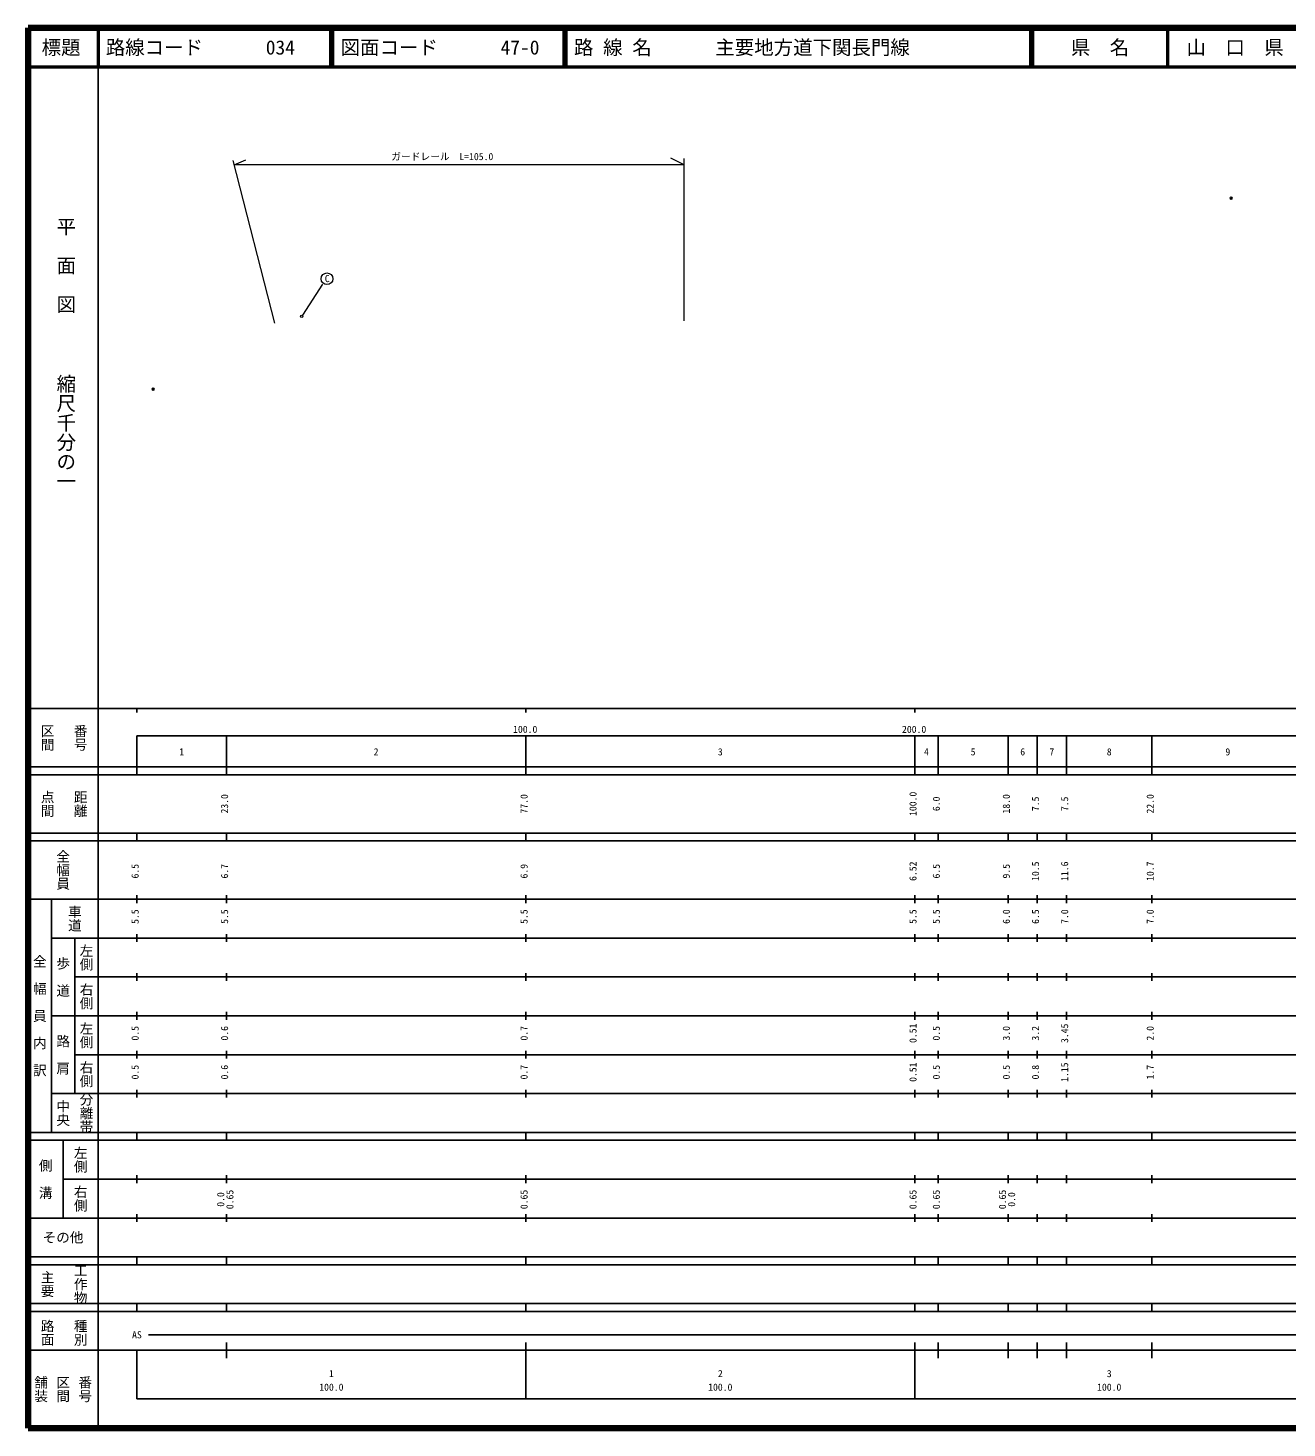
# Model space of a CAD drawing. Units: millimetres on the paper, with parts at other scales. Extents: x 40 to 680, y 20 to 380.
# Drawn here: x 40 to 363.7, y 20 to 380 of the extents above; entities that cross this region are included whole.
import ezdxf
from ezdxf.enums import TextEntityAlignment as Align

# ---------------------------------------------------------------- set-up
doc = ezdxf.new("R2010")
doc.units = ezdxf.units.MM
doc.header["$PDMODE"] = 32
doc.header["$PDSIZE"] = 0.5
for name, color, linetype, lineweight in [('M-BGD', 7, 'Continuous', 13), ('M-BGD-HTXT', 7, 'Continuous', 25), ('M-BGD-RSTR', 7, 'Continuous', 13), ('M-TTL', 2, 'Continuous', 140), ('M-TTL-LINE', 7, 'Continuous', 50)]:
    doc.layers.add(name, color=color, linetype=linetype, lineweight=lineweight)
doc.layers.add('M-BGD-EXST', color=6, linetype='Continuous')
doc.layers.add('M-TTL-TXT', color=7, linetype='Continuous')
doc.styles.add('@ＭＳ ゴシック', font='')
doc.styles.add('ＭＳ ゴシック', font='')
doc.styles.get('@ＭＳ ゴシック').set_extended_font_data('@MS Gothic')
doc.styles.get('ＭＳ ゴシック').set_extended_font_data('MS Gothic')

msp = doc.modelspace()

# ---------------------------------------------------------------- linework, layer by layer
at = {"layer": 'M-BGD'}
msp.add_circle((110.402, 305.86), 0.3, dxfattribs=at)
at = {"layer": 'M-BGD-EXST'}
for p in [(349.384, 336.218), (72.187, 287.101)]:
    msp.add_point(p, dxfattribs=at)
at = {"layer": 'M-BGD-HTXT'}
for p, q in [((58, 370), (58, 20)), ((40, 205), (579, 205)), ((68, 205), (68, 204)), ((168, 205), (168, 204)), ((268, 205), (268, 204)), ((68, 198), (579, 198)), ((68, 198), (68, 188)), ((91, 188), (91, 198)), ((168, 188), (168, 198)), ((268, 188), (268, 198)), ((274, 188), (274, 198)), ((292, 188), (292, 198)), ((299.5, 188), (299.5, 198)), ((307, 188), (307, 198)), ((329, 188), (329, 198)), ((40, 190), (579, 190)), ((40, 188), (579, 188)), ((40, 173), (579, 173)), ((68, 171), (68, 173)), ((91, 171), (91, 173)), ((168, 171), (168, 173)), ((268, 171), (268, 173)), ((274, 171), (274, 173)), ((292, 171), (292, 173)), ((299.5, 171), (299.5, 173)), ((307, 171), (307, 173)), ((329, 171), (329, 173)), ((40, 171), (579, 171)), ((40, 156), (579, 156)), ((46, 96), (46, 156)), ((68, 155), (68, 157)), ((91, 155), (91, 157)), ((168, 155), (168, 157)), ((268, 155), (268, 157)), ((274, 155), (274, 157)), ((292, 155), (292, 157)), ((299.5, 155), (299.5, 157)), ((307, 155), (307, 157)), ((329, 155), (329, 157)), ((46, 146), (579, 146)), ((52, 146), (52, 106)), ((68, 145), (68, 147)), ((91, 145), (91, 147)), ((168, 145), (168, 147)), ((268, 145), (268, 147)), ((274, 145), (274, 147)), ((292, 145), (292, 147)), ((299.5, 145), (299.5, 147)), ((307, 145), (307, 147)), ((329, 145), (329, 147)), ((68, 135), (68, 137)), ((91, 135), (91, 137)), ((168, 135), (168, 137)), ((268, 135), (268, 137)), ((274, 135), (274, 137)), ((292, 135), (292, 137)), ((299.5, 135), (299.5, 137)), ((307, 135), (307, 137)), ((329, 135), (329, 137)), ((52, 136), (579, 136)), ((46, 126), (579, 126)), ((68, 125), (68, 127)), ((91, 125), (91, 127)), ((168, 125), (168, 127)), ((268, 125), (268, 127)), ((274, 125), (274, 127)), ((292, 125), (292, 127)), ((299.5, 125), (299.5, 127)), ((307, 125), (307, 127)), ((329, 125), (329, 127)), ((52, 116), (579, 116)), ((68, 115), (68, 117)), ((91, 115), (91, 117)), ((168, 115), (168, 117)), ((268, 115), (268, 117)), ((274, 115), (274, 117)), ((292, 115), (292, 117)), ((299.5, 115), (299.5, 117)), ((307, 115), (307, 117)), ((329, 115), (329, 117)), ((46, 106), (579, 106)), ((68, 105), (68, 107)), ((91, 105), (91, 107)), ((168, 105), (168, 107)), ((268, 105), (268, 107)), ((274, 105), (274, 107)), ((292, 105), (292, 107)), ((299.5, 105), (299.5, 107)), ((307, 105), (307, 107)), ((329, 105), (329, 107)), ((40, 96), (579, 96)), ((40, 94), (579, 94)), ((49, 94), (49, 74)), ((68, 94), (68, 96)), ((91, 94), (91, 96)), ((168, 94), (168, 96)), ((268, 94), (268, 96)), ((274, 94), (274, 96)), ((292, 94), (292, 96)), ((299.5, 94), (299.5, 96)), ((307, 94), (307, 96)), ((329, 94), (329, 96)), ((49, 84), (579, 84)), ((68, 83), (68, 85)), ((91, 83), (91, 85)), ((168, 83), (168, 85)), ((268, 83), (268, 85)), ((274, 83), (274, 85)), ((292, 83), (292, 85)), ((299.5, 83), (299.5, 85)), ((307, 83), (307, 85)), ((329, 83), (329, 85)), ((40, 74), (579, 74)), ((68, 73), (68, 75)), ((91, 73), (91, 75)), ((168, 73), (168, 75)), ((268, 73), (268, 75)), ((274, 73), (274, 75)), ((292, 73), (292, 75)), ((299.5, 73), (299.5, 75)), ((307, 73), (307, 75)), ((329, 73), (329, 75)), ((40, 64), (579, 64)), ((40, 62), (579, 62)), ((68, 62), (68, 64)), ((91, 62), (91, 64)), ((168, 62), (168, 64)), ((268, 62), (268, 64)), ((274, 62), (274, 64)), ((292, 62), (292, 64)), ((299.5, 62), (299.5, 64)), ((307, 62), (307, 64)), ((329, 62), (329, 64)), ((40, 52), (579, 52)), ((68, 50), (68, 52)), ((91, 50), (91, 52)), ((168, 50), (168, 52)), ((268, 50), (268, 52)), ((274, 50), (274, 52)), ((292, 50), (292, 52)), ((299.5, 50), (299.5, 52)), ((307, 50), (307, 52)), ((329, 50), (329, 52)), ((40, 50), (579, 50)), ((71, 44), (565, 44)), ((40, 40), (579, 40)), ((68, 40), (68, 27.5)), ((91, 38), (91, 42)), ((168, 27.5), (168, 42)), ((268, 27.5), (268, 42)), ((274, 38), (274, 42)), ((292, 38), (292, 42)), ((299.5, 38), (299.5, 42)), ((307, 38), (307, 42)), ((329, 38), (329, 42)), ((68, 27.5), (579, 27.5))]:
    msp.add_line(p, q, dxfattribs=at)
at = {"layer": 'M-BGD-RSTR'}
for p, q in [((103.488, 304.076), (92.744, 345.949)), ((93.036, 344.815), (95.98, 346.078)), ((208.754, 344.815), (205.26, 346.524)), ((208.754, 304.671), (208.754, 346.402)), ((208.754, 344.815), (93.036, 344.815)), ((110.625, 306.158), (115.829, 314.112))]:
    msp.add_line(p, q, dxfattribs=at)
msp.add_circle((116.869, 315.525), 1.5, dxfattribs=at)
at = {"layer": 'M-TTL'}
for p, q in [((40, 380), (40, 20)), ((680, 380), (40, 380)), ((40, 20), (680, 20))]:
    msp.add_line(p, q, dxfattribs=at)
at = {"layer": 'M-TTL-LINE'}
for p, q in [((58, 380), (58, 370)), ((117.75, 380), (117.75, 370)), ((118.25, 380), (118.25, 370)), ((177.75, 380), (177.75, 370)), ((178.25, 380), (178.25, 370)), ((297.75, 380), (297.75, 370)), ((298.25, 380), (298.25, 370)), ((333, 380), (333, 370)), ((40, 370), (680, 370))]:
    msp.add_line(p, q, dxfattribs=at)

# ---------------------------------------------------------------- texts
at = {"layer": 'M-BGD-HTXT', "style": '@ＭＳ ゴシック'}
for s, p in [('平  面  図', (49.777, 306.475)), ('縮尺千分の一', (49.777, 261.03))]:
    msp.add_text(s, height=3.666, rotation=270, dxfattribs=at).set_placement(p, align=Align.MIDDLE_RIGHT)
for s, p in [('区間', (45, 197.5)), ('番号', (53.5, 197.5)), ('点間', (45, 180.5)), ('距離', (53.5, 180.5)), ('全幅員', (49, 163.5)), ('車道', (52, 151)), ('左側', (55, 141)), ('全\u3000幅\u3000員\u3000内\u3000訳', (43, 126)), ('歩\u3000道', (49, 136)), ('右側', (55, 131)), ('左側', (55, 121)), ('路\u3000肩', (49, 116)), ('右側', (55, 111)), ('分離帯', (55, 101)), ('中央', (49, 101)), ('左側', (53.5, 89)), ('側\u3000溝', (44.5, 84)), ('右側', (53.5, 79)), ('工作物', (53.5, 57)), ('主要', (45, 57)), ('路面', (45, 44.5)), ('種別', (53.5, 44.5)), ('舗装', (43.333, 30)), ('区間', (49, 30)), ('番号', (54.667, 30))]:
    msp.add_text(s, height=2.566, rotation=270, dxfattribs=at).set_placement(p, align=Align.MIDDLE_CENTER)
at = {"layer": 'M-BGD-HTXT', "style": 'ＭＳ ゴシック'}
for s, p in [('100.0', (167.844, 198.195)), ('200.0', (267.844, 198.195)), ('1', (79.5, 192.405)), ('2', (129.5, 192.405)), ('3', (218, 192.405)), ('4', (271, 192.405)), ('5', (283, 192.405)), ('6', (295.75, 192.405)), ('7', (303.25, 192.405)), ('8', (318, 192.405)), ('9', (348.5, 192.405)), ('AS', (68, 42.5)), ('1', (118, 32.523)), ('2', (218, 32.523)), ('3', (318, 32.523)), ('100.0', (118, 29.033)), ('100.0', (218, 29.033)), ('100.0', (318, 29.033))]:
    msp.add_text(s, height=1.833, dxfattribs=at).set_placement(p, align=Align.BOTTOM_CENTER)
for s, p in [('23.0', (92, 180.5)), ('77.0', (169, 180.5)), ('100.0', (269, 180.5)), ('6.0', (275, 180.5)), ('18.0', (293, 180.5)), ('7.5', (300.5, 180.5)), ('7.5', (308, 180.5)), ('22.0', (330, 180.5)), ('6.5', (69, 163.174)), ('6.7', (92, 163.174)), ('6.9', (169, 163.174)), ('6.52', (269, 163.174)), ('6.5', (275, 163.174)), ('9.5', (293, 163.174)), ('10.5', (300.5, 163.174)), ('11.6', (308, 163.174)), ('10.7', (330, 163.174)), ('5.5', (69, 151.5)), ('5.5', (92, 151.5)), ('5.5', (169, 151.5)), ('5.5', (269, 151.5)), ('5.5', (275, 151.5)), ('6.0', (293, 151.5)), ('6.5', (300.5, 151.5)), ('7.0', (308, 151.5)), ('7.0', (330, 151.5)), ('0.5', (69, 121.5)), ('0.6', (92, 121.5)), ('0.7', (169, 121.5)), ('0.51', (269, 121.5)), ('0.5', (275, 121.5)), ('3.0', (293, 121.5)), ('3.2', (300.5, 121.5)), ('3.45', (308, 121.5)), ('2.0', (330, 121.5)), ('0.5', (69, 111.5)), ('0.6', (92, 111.5)), ('0.7', (169, 111.5)), ('0.51', (269, 111.5)), ('0.5', (275, 111.5)), ('0.5', (293, 111.5)), ('0.8', (300.5, 111.5)), ('1.15', (308, 111.5)), ('1.7', (330, 111.5)), ('0.0', (91, 78.764)), ('0.65', (93.37, 78.764)), ('0.65', (169, 78.764)), ('0.65', (269, 78.764)), ('0.65', (275, 78.764)), ('0.65', (292, 78.764)), ('0.0', (294.37, 78.764))]:
    msp.add_text(s, height=1.833, rotation=90, dxfattribs=at).set_placement(p, align=Align.BOTTOM_CENTER)
msp.add_text('その他', height=2.566, dxfattribs=at).set_placement((49, 69), align=Align.MIDDLE_CENTER)
at = {"layer": 'M-BGD-RSTR', "style": 'ＭＳ ゴシック'}
for s, p in [('ガードレール\u3000L=105.0', (133.408, 345.476)), ('C', (116.31, 314.105))]:
    msp.add_text(s, height=1.833, dxfattribs=at).set_placement(p, align=Align.BOTTOM_LEFT)
at = {"layer": 'M-TTL-TXT', "style": 'ＭＳ ゴシック'}
for s, p in [('標題', (48.5, 375)), ('県\u3000名', (315.625, 375)), ('山\u3000口\u3000県', (350.375, 375))]:
    msp.add_text(s, height=3.666, dxfattribs=at).set_placement(p, align=Align.MIDDLE_CENTER)
for s, p in [('路線コード', (60, 375)), ('034', (101.142, 375)), ('図面コード', (120.38, 375)), ('47-0', (161.521, 375)), ('路 線 名', (180.38, 375)), ('主要地方道下関長門線', (216.734, 375))]:
    msp.add_text(s, height=3.666, dxfattribs=at).set_placement(p, align=Align.MIDDLE_LEFT)

doc.saveas('drawing.dxf')
